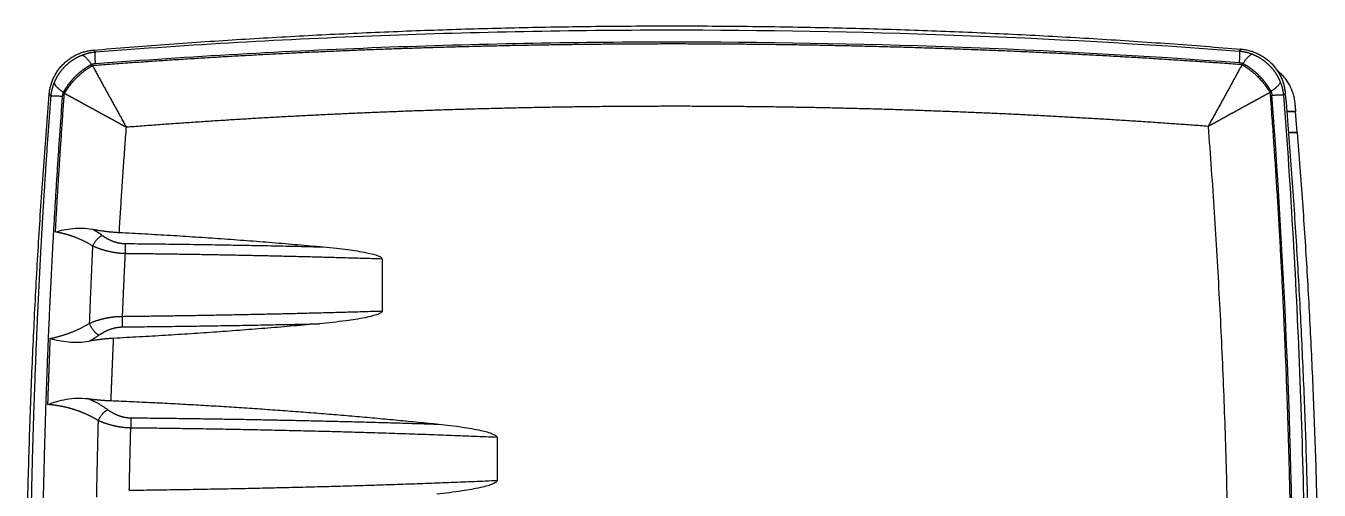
# Model space of a CAD drawing. Header units: millimetres. Extents: x 1550 to 1697, y 370 to 525.
# Drawn here: x 1550.4 to 1697.3, y 472.7 to 525.4 of the extents above; entities that cross this region are included whole.
import ezdxf

# ---------------------------------------------------------------- set-up
doc = ezdxf.new("R2010")
doc.units = ezdxf.units.MM
doc.header["$MEASUREMENT"] = 0
for name, color, linetype, true_color in [('Make2D$보임$선$BOTTOM', 251, 'Continuous', 0x696969), ('Make2D$보임$선$TOP', 251, 'Continuous', 0x5b5f5b), ('Make2D$보임$접선$TOP', 251, 'Continuous', 0x5b5f5b)]:
    doc.layers.add(name, color=color, linetype=linetype, true_color=true_color)

msp = doc.modelspace()

# ---------------------------------------------------------------- linework, layer by layer
at = {"layer": 'Make2D$보임$선$BOTTOM'}
for points, weights in [([(1692.49, 520.39), (1694.32, 518.91), (1694.51, 516.56)], [1, 0.92006085899, 1]), ([(1694.51, 516.56), (1694.55, 516.13), (1694.58, 515.7)], [1, 0.9999998491, 1]), ([(1694.58, 515.69), (1694.58, 515.7), (1694.58, 515.7)], [1, 0.999813862309, 1]), ([(1694.77, 513.32), (1694.67, 514.51), (1694.58, 515.69)], [1, 0.999998867731, 1]), ([(1694.78, 513.31), (1699.83, 449.78), (1694.62, 386.25)], [1, 0.99675075662, 1]), ([(1694.78, 513.31), (1694.78, 513.32), (1694.77, 513.32)], [1, 0.999814011934, 1])]:
    msp.add_rational_spline(points, weights, degree=2, dxfattribs=at)
for points in [[(1694.58, 515.7), (1694.09, 515.7), (1693.59, 515.7)], [(1694.58, 515.69), (1694.08, 515.69), (1693.59, 515.69)], [(1694.77, 513.32), (1694.27, 513.32), (1693.78, 513.32)], [(1693.78, 513.31), (1694.28, 513.31), (1694.78, 513.31)]]:
    msp.add_open_spline(points, degree=2, dxfattribs=at)
at = {"layer": 'Make2D$보임$선$TOP'}
for points, weights in [([(1558.06, 522.69), (1623.21, 528.14), (1688.37, 522.8)], [1, 0.996582108753, 1]), ([(1553.02, 517.64), (1553.4, 522.3), (1558.06, 522.69)], [1, 0.763097377831, 1]), ([(1688.37, 522.8), (1693.03, 522.41), (1693.42, 517.76)], [1, 0.763100304467, 1]), ([(1553.12, 387.33), (1547.67, 452.48), (1553.02, 517.64)], [1, 0.996582108753, 1]), ([(1693.42, 517.76), (1698.87, 452.6), (1693.53, 387.44)], [1, 0.996582108718, 1]), ([(1557.94, 502.34), (1559.45, 502.05), (1560.98, 501.97)], [1, 0.997820323093, 1]), ([(1560.98, 501.97), (1572.58, 501.39), (1584.15, 500.33)], [1, 0.999780547756, 1]), ([(1590.85, 498.95), (1590.85, 496), (1590.86, 493.05)], [1, 0.999998250561, 1]), ([(1583.71, 491.6), (1572.04, 490.54), (1560.34, 489.94)], [1, 0.999796822809, 1]), ([(1560.34, 489.94), (1558.95, 489.86), (1557.57, 489.62)], [1, 0.998061351777, 1]), ([(1557.41, 483.09), (1558.73, 482.91), (1560.05, 482.86)], [1, 0.999058742021, 1]), ([(1560.05, 482.86), (1578.7, 482.1), (1597.26, 480.19)], [1, 0.999515370859, 1])]:
    msp.add_rational_spline(points, weights, degree=2, dxfattribs=at)
for points, knots in [([(1553.73, 502.03), (1554.33, 502.21), (1554.99, 502.36), (1556.42, 502.49), (1557.17, 502.48), (1557.94, 502.34)], [-0.0014304, -0.0014304, -0.0014304, -0.0014304, 0.4416736, 0.4416736, 0.8847544, 0.8847544, 0.8847544, 0.8847544]), ([(1584.15, 500.33), (1584.65, 500.29), (1585.58, 500.2), (1587.22, 500), (1588.62, 499.78), (1589.78, 499.52), (1590.34, 499.35), (1590.7, 499.18), (1590.85, 499.03), (1590.85, 498.95)], [0, 0, 0, 0, 1.493562, 2.805008, 4.977528, 5.743615, 6.352563, 6.733772, 6.951031, 6.951031, 6.951031, 6.951031]), ([(1590.86, 493.05), (1590.86, 492.97), (1590.77, 492.87), (1590.57, 492.76), (1590.24, 492.62), (1589.68, 492.45), (1588.47, 492.18), (1586.46, 491.88), (1584.72, 491.69), (1583.71, 491.6)], [0, 0, 0, 0, 0.231276, 0.39443, 0.679624, 1.295552, 2.158127, 4.372911, 7.406881, 7.406881, 7.406881, 7.406881]), ([(1553.15, 489.93), (1553.77, 489.75), (1554.46, 489.61), (1555.95, 489.46), (1556.76, 489.47), (1557.57, 489.62)], [-0.7809552, -0.7809552, -0.7809552, -0.7809552, -0.3903789, -0.3903789, 0, 0, 0, 0]), ([(1552.87, 482.42), (1553.51, 482.67), (1554.21, 482.89), (1555.74, 483.15), (1556.56, 483.2), (1557.41, 483.09)], [-0.001573, -0.001573, -0.001573, -0.001573, 0.501569, 0.501569, 1.004411, 1.004411, 1.004411, 1.004411]), ([(1597.26, 480.19), (1597.71, 480.14), (1598.6, 480.04), (1600.21, 479.83), (1601.82, 479.55), (1603.12, 479.22), (1603.74, 478.93), (1603.89, 478.76), (1603.89, 478.68)], [0, 0, 0, 0, 1.35956, 2.678078, 4.850519, 6.276924, 6.675779, 6.913734, 6.913734, 6.913734, 6.913734]), ([(1603.89, 473.8), (1603.9, 473.76), (1603.88, 473.69), (1603.78, 473.59), (1603.63, 473.5), (1603.31, 473.34), (1602.76, 473.16), (1601.6, 472.88), (1599.67, 472.55), (1598, 472.34), (1597.04, 472.24)], [0, 0, 0, 0, 0.103666, 0.222685, 0.393386, 0.657821, 1.274211, 2.115323, 4.250692, 7.154742, 7.154742, 7.154742, 7.154742])]:
    msp.add_open_spline(points, degree=3, knots=knots, dxfattribs=at)
msp.add_open_spline([(1603.89, 478.68), (1603.89, 476.24), (1603.89, 473.8)], degree=2, dxfattribs=at)
at = {"layer": 'Make2D$보임$접선$TOP'}
for points, knots in [([(1558.24, 522.48), (1563.64, 522.9), (1574.45, 523.63), (1596.11, 524.66), (1634.05, 525.39), (1666.57, 524.22), (1688.19, 522.58)], [0, 0, 0, 0, 16.257501, 32.514797, 65.038007, 130.078335, 130.078335, 130.078335, 130.078335]), ([(1558.24, 521.16), (1563.64, 521.57), (1574.46, 522.29), (1596.11, 523.31), (1634.05, 524.03), (1666.57, 522.88), (1688.19, 521.27)], [0, 0, 0, 0, 16.257896, 32.514594, 65.035232, 130.072739, 130.072739, 130.072739, 130.072739]), ([(1692, 387.62), (1692.4, 393.03), (1693.1, 403.84), (1694.09, 425.5), (1694.74, 463.44), (1693.54, 495.96), (1691.89, 517.57)], [0, 0, 0, 0, 16.256257, 32.515326, 65.042019, 130.072738, 130.072738, 130.072738, 130.072738]), ([(1693.21, 517.58), (1693.27, 517.63), (1693.33, 517.68), (1693.4, 517.74), (1693.42, 517.76), (1693.42, 517.76)], [-0.9741799, -0.9741799, -0.9741799, -0.9741799, -0.5004797, -0.5004797, 0, 0, 0, 0]), ([(1693.21, 517.58), (1693.63, 512.17), (1694.35, 501.36), (1695.39, 479.71), (1696.12, 441.77), (1694.95, 409.24), (1693.31, 387.62)], [0, 0, 0, 0, 16.252526, 32.510663, 65.033496, 130.078342, 130.078342, 130.078342, 130.078342])]:
    msp.add_open_spline(points, degree=3, knots=knots, dxfattribs=at)
for points, weights, degree, knots in [([(1557.92, 520.95), (1574.02, 522.17), (1590.15, 522.78), (1606.68, 523.4), (1623.22, 523.42), (1639.76, 523.43), (1656.28, 522.83), (1672.41, 522.25), (1688.51, 521.06)], [1, 0.99982197836, 1, 0.999828301185, 1, 0.999828398957, 1, 0.999822137082, 1], 2, [0, 0, 0, 32.285631, 32.285631, 65.359652, 65.359652, 98.429153, 98.429153, 130.707179, 130.707179, 130.707179]), ([(1553.59, 518.95), (1553.8, 519.48), (1554.11, 519.96), (1554.43, 520.44), (1554.84, 520.86), (1555.25, 521.27), (1555.74, 521.59), (1556.22, 521.9), (1556.75, 522.12)], [1, 0.994879513978, 1, 0.994944876987, 1, 0.994881281675, 1, 0.994815691732, 1], 2, [0, 0, 0, 1.143228, 1.143228, 2.301992, 2.301992, 3.456874, 3.456874, 4.607574, 4.607574, 4.607574]), ([(1558.06, 522.69), (1558.06, 522.69), (1558.07, 522.67), (1558.11, 522.63), (1558.14, 522.6), (1558.18, 522.54), (1558.24, 522.48)], [1, 1.00000073667, 1.00000147012, 1.00000220029, 1.00000146968, 1.00000073616, 1], 3, [0, 0, 0, 0, 0.5004799, 0.5004799, 0.5004799, 0.9741799, 0.9741799, 0.9741799, 0.9741799]), ([(1688.37, 522.8), (1688.37, 522.8), (1688.35, 522.78), (1688.32, 522.74), (1688.29, 522.7), (1688.25, 522.65), (1688.19, 522.58)], [1, 1.00000060505, 1.00000120745, 1.00000180715, 1.00000120709, 1.00000060462, 1], 3, [0, 0, 0, 0, 0.5004797, 0.5004797, 0.5004797, 0.974182, 0.974182, 0.974182, 0.974182]), ([(1689.68, 522.23), (1690.21, 522.02), (1690.69, 521.7), (1691.17, 521.38), (1691.59, 520.97), (1692, 520.56), (1692.32, 520.08), (1692.63, 519.6), (1692.85, 519.06)], [1, 0.994879513955, 1, 0.99494487698, 1, 0.994881281682, 1, 0.994815691741, 1], 2, [0, 0, 0, 1.143228, 1.143228, 2.301992, 2.301992, 3.456874, 3.456874, 4.607574, 4.607574, 4.607574]), ([(1554.65, 517.89), (1554.91, 518.38), (1555.25, 518.83), (1555.59, 519.29), (1556, 519.7), (1556.41, 520.11), (1556.87, 520.45), (1557.32, 520.79), (1557.81, 521.06)], [1, 0.997273361361, 1, 0.997520179143, 1, 0.997489515418, 1, 0.997240147336, 1], 2, [0, 0, 0, 1.115678, 1.115678, 2.270378, 2.270378, 3.421256, 3.421256, 4.544331, 4.544331, 4.544331]), ([(1688.62, 521.17), (1689.11, 520.9), (1689.56, 520.57), (1690.02, 520.22), (1690.43, 519.81), (1690.84, 519.4), (1691.18, 518.94), (1691.52, 518.49), (1691.79, 518)], [1, 0.997273362035, 1, 0.99752017914, 1, 0.997489515416, 1, 0.997240147258, 1], 2, [0, 0, 0, 1.115678, 1.115678, 2.270378, 2.270378, 3.421256, 3.421256, 4.544331, 4.544331, 4.544331]), ([(1550.83, 452.48), (1550.82, 460.61), (1550.97, 468.74), (1551.11, 476.88), (1551.41, 485), (1552, 501.25), (1553.23, 517.46)], [1, 0.999956548832, 1, 0.999955536147, 1, 0.999807076721, 1], 2, [0, 0, 0, 16.262445, 16.262445, 32.526883, 32.526883, 65.039174, 65.039174, 65.039174]), ([(1554.65, 387.51), (1553.42, 403.72), (1552.81, 419.97), (1552.5, 428.09), (1552.35, 436.22), (1552.19, 444.35), (1552.18, 452.48), (1552.18, 460.61), (1552.32, 468.74), (1552.46, 476.87), (1552.75, 485), (1553.34, 501.25), (1554.55, 517.46)], [1, 0.999814655785, 1, 0.999956991956, 1, 0.999957924184, 1, 0.999957905104, 1, 0.999957011013, 1, 0.999814622336, 1], 2, [0, 0, 0, 32.511533, 32.511533, 48.774635, 48.774635, 65.036153, 65.036153, 81.297339, 81.297339, 97.56071, 97.56071, 130.072752, 130.072752, 130.072752]), ([(1553.23, 517.46), (1553.16, 517.52), (1553.11, 517.56), (1553.07, 517.59), (1553.04, 517.62), (1553.02, 517.64), (1553.02, 517.64)], [1, 1.00000060447, 1.00000120678, 1.00000180669, 1.00000120714, 1.00000060489, 1], 3, [-0.974182, -0.974182, -0.974182, -0.974182, -0.5004799, -0.5004799, -0.5004799, 0, 0, 0, 0]), ([(1554.75, 517.78), (1555.27, 517.5), (1555.82, 517.2), (1556.38, 516.9), (1556.66, 516.74), (1556.95, 516.58), (1557.25, 516.42), (1557.54, 516.26), (1557.83, 516.1), (1558.13, 515.94), (1558.72, 515.61), (1559.32, 515.28), (1559.94, 514.95), (1560.55, 514.61), (1561.17, 514.27), (1561.79, 513.92)], [1, 1.00000027443, 1.00000057161, 1.00000089613, 1.00000079902, 1.00000070847, 1.00000062604, 1.00000054362, 1.00000046923, 1.0000004029, 1.00000027024, 1.00000016977, 1.00000010221, 1.00000003465, 1.00000000003, 1], 3, [-1, -1, -1, -1, -0.75, -0.75, -0.75, -0.625, -0.625, -0.625, -0.5, -0.5, -0.5, -0.25, -0.25, -0.25, 0, 0, 0, 0]), ([(1684.65, 514.02), (1685.28, 514.37), (1685.9, 514.71), (1686.51, 515.05), (1687.12, 515.39), (1687.72, 515.72), (1688.31, 516.05), (1688.61, 516.21), (1688.9, 516.37), (1689.19, 516.53), (1689.48, 516.69), (1689.77, 516.85), (1690.06, 517), (1690.62, 517.31), (1691.17, 517.61), (1691.68, 517.89)], [1, 1.00000000003, 1.0000000347, 1.00000010234, 1.00000016999, 1.0000002706, 1.00000040342, 1.00000046984, 1.00000054432, 1.00000062685, 1.00000070937, 1.00000080004, 1.00000089729, 1.00000057234, 1.00000027479, 1], 3, [0, 0, 0, 0, 0.25, 0.25, 0.25, 0.5, 0.5, 0.5, 0.625, 0.625, 0.625, 0.75, 0.75, 0.75, 1, 1, 1, 1]), ([(1691.68, 517.89), (1693.24, 497.24), (1693.81, 476.54), (1694.38, 455.82), (1693.99, 435.11)], [1, 0.99971101118, 1, 0.999733251528, 1], 2, [0, 0, 0, 41.41529, 41.41529, 82.84548, 82.84548, 82.84548]), ([(1623.22, 516.3), (1606.8, 516.29), (1590.4, 515.61), (1576.08, 515.03), (1561.79, 513.92)], [1, 0.999796400084, 1, 0.999834687576, 1], 2, [0, 0, 0, 32.833796, 32.833796, 61.486657, 61.486657, 61.486657]), ([(1684.65, 514.02), (1670.37, 515.1), (1656.05, 515.67), (1639.65, 516.32), (1623.23, 516.3)], [1, 0.999834856844, 1, 0.999796438123, 1], 2, [0, 0, 0, 28.645459, 28.645459, 61.480728, 61.480728, 61.480728]), ([(1557.98, 500.42), (1557, 501.04), (1555.9, 501.44), (1555.37, 501.64), (1554.82, 501.79), (1554.28, 501.93), (1553.73, 502.03)], [1, 0.994699551828, 1, 0.998888735639, 1, 0.999032923159, 1], 2, [0, 0, 0, 2.325117, 2.325117, 3.464735, 3.464735, 4.572758, 4.572758, 4.572758]), ([(1559.04, 501.64), (1559.3, 501.45), (1559.59, 501.29), (1559.89, 501.12), (1560.22, 500.99), (1560.56, 500.86), (1560.92, 500.79), (1561.29, 500.71), (1561.67, 500.71)], [1, 0.998341989218, 1, 0.997583799064, 1, 0.996418691313, 1, 0.995454134089, 1], 2, [0, 0, 0, 0.649623, 0.649623, 1.347405, 1.347405, 2.079858, 2.079858, 2.835712, 2.835712, 2.835712]), ([(1561.67, 499.56), (1561.14, 499.57), (1560.62, 499.65), (1560.13, 499.72), (1559.64, 499.84), (1559.19, 499.95), (1558.75, 500.11), (1558.36, 500.25), (1557.98, 500.42)], [1, 0.998291095751, 1, 0.998551450231, 1, 0.998896525093, 1, 0.999132235071, 1], 2, [0, 0, 0, 1.053028, 1.053028, 2.055064, 2.055064, 2.980231, 2.980231, 3.810662, 3.810662, 3.810662]), ([(1557.61, 491.65), (1558.43, 492.01), (1559.31, 492.21), (1559.8, 492.32), (1560.3, 492.38), (1560.82, 492.44), (1561.35, 492.44)], [1, 0.995878026903, 1, 0.998530659727, 1, 0.998198979237, 1], 2, [0, 0, 0, 1.791504, 1.791504, 2.800898, 2.800898, 3.849949, 3.849949, 3.849949]), ([(1553.15, 489.93), (1554.31, 490.16), (1555.41, 490.58), (1556.56, 491.01), (1557.61, 491.65)], [1, 0.996471803584, 1, 0.995846538041, 1], 2, [0, 0, 0, 2.349664, 2.349664, 4.802412, 4.802412, 4.802412]), ([(1558.66, 490.3), (1559.23, 490.7), (1559.89, 490.95), (1560.24, 491.08), (1560.6, 491.16), (1560.97, 491.23), (1561.35, 491.24)], [1, 0.992535491912, 1, 0.996693843317, 1, 0.995526033537, 1], 2, [0, 0, 0, 1.390845, 1.390845, 2.135235, 2.135235, 2.89107, 2.89107, 2.89107]), ([(1558.61, 480.59), (1557.94, 481), (1557.23, 481.32), (1556.53, 481.64), (1555.8, 481.86), (1555.08, 482.09), (1554.33, 482.23), (1553.61, 482.36), (1552.87, 482.42)], [1, 0.997801030613, 1, 0.998132455147, 1, 0.998329029833, 1, 0.998536592825, 1], 2, [0, 0, 0, 1.567339, 1.567339, 3.094547, 3.094547, 4.607997, 4.607997, 6.081654, 6.081654, 6.081654]), ([(1559.66, 481.84), (1560.21, 481.44), (1560.85, 481.19), (1561.19, 481.06), (1561.55, 480.99), (1561.91, 480.91), (1562.29, 480.91)], [1, 0.99217062863, 1, 0.996526893927, 1, 0.995480706939, 1], 2, [0, 0, 0, 1.35442, 1.35442, 2.085599, 2.085599, 2.829849, 2.829849, 2.829849]), ([(1562.29, 479.75), (1561.77, 479.76), (1561.26, 479.83), (1560.76, 479.9), (1560.27, 480.02), (1559.42, 480.23), (1558.61, 480.59)], [1, 0.998276853301, 1, 0.998566741238, 1, 0.996075347375, 1], 2, [0, 0, 0, 1.036305, 1.036305, 2.034921, 2.034921, 3.795488, 3.795488, 3.795488]), ([(1603.89, 478.68), (1593.57, 479.12), (1583.24, 479.38), (1572.77, 479.64), (1562.29, 479.75)], [1, 0.999958436041, 1, 0.999972884933, 1], 2, [0, 0, 0, 20.66033, 20.66033, 41.618293, 41.618293, 41.618293]), ([(1562.12, 472.69), (1572.65, 472.81), (1583.16, 473.08), (1593.53, 473.35), (1603.89, 473.8)], [1, 0.999974769541, 1, 0.999960151062, 1], 2, [0, 0, 0, 21.04361, 21.04361, 41.786527, 41.786527, 41.786527])]:
    msp.add_rational_spline(points, weights, degree=degree, knots=knots, dxfattribs=at)
for points, weights in [([(1556.75, 522.12), (1557.47, 522.41), (1558.24, 522.48)], [1, 0.989409544877, 1]), ([(1556.75, 522.12), (1557.16, 522.05), (1557.81, 521.06)], [1, 0.934086413004, 1]), ([(1558.24, 522.48), (1558.19, 522.29), (1558.24, 521.16)], [1, 0.934644746115, 1]), ([(1688.19, 522.58), (1688.96, 522.51), (1689.68, 522.23)], [1, 0.989410002741, 1]), ([(1688.19, 522.58), (1688.24, 522.39), (1688.19, 521.27)], [1, 0.934644786031, 1]), ([(1689.68, 522.23), (1689.27, 522.15), (1688.62, 521.17)], [1, 0.934086604397, 1]), ([(1554.75, 517.78), (1555.95, 519.76), (1557.92, 520.95)], [1, 0.97103561978, 1]), ([(1557.81, 521.06), (1558.02, 521.15), (1558.24, 521.16)], [1, 0.98726758756, 1]), ([(1557.92, 520.95), (1559.84, 517.43), (1561.79, 513.92)], [1, 0.999989348089, 1]), ([(1688.51, 521.06), (1686.6, 517.53), (1684.65, 514.02)], [1, 0.99998934291, 1]), ([(1688.19, 521.27), (1688.41, 521.25), (1688.62, 521.17)], [1, 0.987266961402, 1]), ([(1688.51, 521.06), (1690.49, 519.87), (1691.68, 517.89)], [1, 0.971035634766, 1]), ([(1553.23, 517.46), (1553.3, 518.23), (1553.59, 518.95)], [1, 0.989410344536, 1]), ([(1553.59, 518.95), (1553.66, 518.54), (1554.65, 517.89)], [1, 0.934086604018, 1]), ([(1692.85, 519.06), (1692.78, 518.66), (1691.79, 518)], [1, 0.934086412626, 1]), ([(1692.85, 519.06), (1693.14, 518.34), (1693.21, 517.58)], [1, 0.989409087809, 1]), ([(1553.23, 517.46), (1553.42, 517.51), (1554.55, 517.46)], [1, 0.934644844224, 1]), ([(1553.73, 502.03), (1554.17, 509.91), (1554.75, 517.78)], [1, 0.999956072713, 1]), ([(1554.55, 517.46), (1554.56, 517.68), (1554.65, 517.89)], [1, 0.987268587582, 1]), ([(1691.79, 518), (1691.88, 517.8), (1691.89, 517.57)], [1, 0.987265962225, 1]), ([(1691.89, 517.57), (1693.02, 517.62), (1693.21, 517.58)], [1, 0.934644746078, 1]), ([(1560.98, 501.97), (1561.34, 507.95), (1561.79, 513.92)], [1, 0.999970308274, 1]), ([(1684.65, 514.02), (1687.66, 474.84), (1686.87, 435.56)], [1, 0.998821253004, 1]), ([(1559.04, 501.64), (1558.51, 502.02), (1557.94, 502.34)], [1, 0.998156141733, 1]), ([(1557.98, 500.42), (1558.33, 501.29), (1559.04, 501.64)], [1, 0.852744477346, 1]), ([(1557.61, 491.65), (1557.78, 496.04), (1557.98, 500.42)], [1, 0.999989699753, 1]), ([(1561.35, 492.44), (1561.5, 496), (1561.67, 499.56)], [1, 0.999992492757, 1]), ([(1561.67, 499.56), (1561.68, 500.13), (1561.67, 500.71)], [1, 0.999923108032, 1]), ([(1561.67, 500.71), (1572.91, 500.6), (1584.15, 500.33)], [1, 0.999973481511, 1]), ([(1590.85, 498.95), (1576.27, 499.41), (1561.67, 499.56)], [1, 0.999941411162, 1]), ([(1561.35, 492.44), (1576.11, 492.6), (1590.86, 493.05)], [1, 0.999947750217, 1]), ([(1561.35, 491.24), (1561.36, 491.84), (1561.35, 492.44)], [1, 0.999922689555, 1]), ([(1558.66, 490.3), (1557.92, 490.71), (1557.61, 491.65)], [1, 0.834034399615, 1]), ([(1561.35, 491.24), (1572.53, 491.34), (1583.71, 491.6)], [1, 0.999978134138, 1]), ([(1552.87, 482.42), (1553, 486.18), (1553.15, 489.93)], [1, 0.999990713659, 1]), ([(1557.57, 489.62), (1558.14, 489.93), (1558.66, 490.3)], [1, 0.998755933752, 1]), ([(1560.05, 482.86), (1560.18, 486.4), (1560.34, 489.94)], [1, 0.99999031853, 1]), ([(1559.66, 481.84), (1558.61, 482.59), (1557.41, 483.09)], [1, 0.993604502261, 1]), ([(1558.61, 480.59), (1558.95, 481.47), (1559.66, 481.84)], [1, 0.849705178754, 1]), ([(1558.42, 471.89), (1558.5, 476.24), (1558.61, 480.59)], [1, 0.999991097834, 1]), ([(1562.29, 480.91), (1579.78, 480.75), (1597.26, 480.19)], [1, 0.999932056908, 1]), ([(1562.29, 480.91), (1562.3, 480.33), (1562.29, 479.75)], [1, 0.999917683345, 1]), ([(1562.12, 472.69), (1562.19, 476.22), (1562.29, 479.75)], [1, 0.999993463193, 1])]:
    msp.add_rational_spline(points, weights, degree=2, dxfattribs=at)
for points in [[(1557.81, 521.06), (1557.85, 521.02), (1557.89, 520.99), (1557.92, 520.95)], [(1688.62, 521.17), (1688.58, 521.13), (1688.55, 521.1), (1688.51, 521.06)], [(1554.65, 517.89), (1554.68, 517.85), (1554.72, 517.82), (1554.75, 517.78)], [(1691.68, 517.89), (1691.72, 517.93), (1691.75, 517.96), (1691.79, 518)]]:
    msp.add_open_spline(points, degree=3, dxfattribs=at)

doc.saveas('drawing.dxf')
